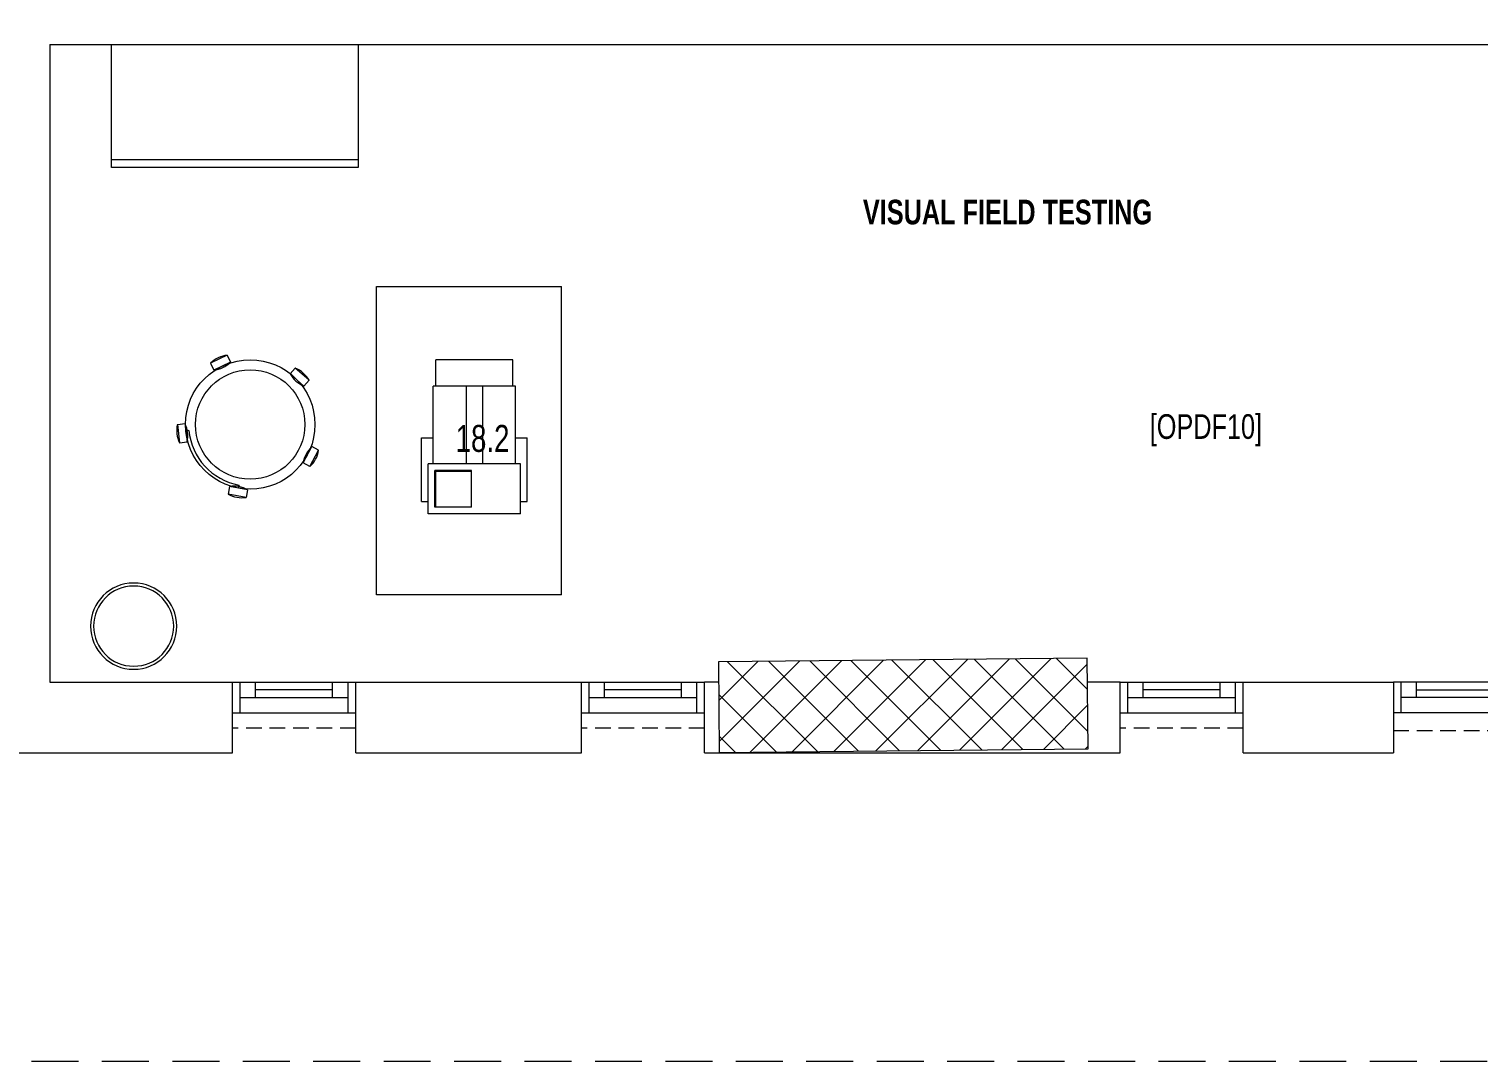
# Model space of a CAD drawing. Extents: x -234346 to 58427, y -132654 to -82394.
# Drawn here: x -61720 to -57017, y -117093 to -113743 of the extents above; entities that cross this region are included whole.
import ezdxf

# ---------------------------------------------------------------- set-up
doc = ezdxf.new("R2010")
doc.units = 0
doc.header["$LTSCALE"] = 8
doc.linetypes.add('HIDDEN', pattern=[9.525, 6.35, -3.175])
for name, color, linetype, lineweight in [('72_EGR_BASE_TEXT', 9, 'Continuous', 5), ('72_EGR_EQP_TAG', 9, 'Continuous', 5), ('Aluminum', 9, 'Continuous', 5), ('C-HYDR-CTCH', 9, 'Continuous', 5), ('Hatch', 9, 'Continuous', 5), ('LOADING', 9, 'Continuous', 5), ('Proj', 9, 'Continuous', 5), ('Structure', 9, 'Continuous', 5), ('TME-MEDICAL EQUIPMENT', 9, 'Continuous', 13), ('Walls', 9, 'Continuous', 5)]:
    doc.layers.add(name, color=color, linetype=linetype, lineweight=lineweight)
doc.styles.add('X3G_ENTITY_257CFD', font='swisscl.ttf', dxfattribs={"height": 200})
doc.styles.add('X3G_ENTITY_9EC9', font='swisscl.ttf', dxfattribs={"height": 0.2})
doc.styles.add('X3G_ENTITY_9F38', font='swisscl.ttf', dxfattribs={"height": 0.2})

# ---------------------------------------------------------------- blocks, each defined once
blk = doc.blocks.new('A$C47696aed')
at = {"layer": 'Hatch'}
h = blk.add_hatch(dxfattribs=at)
h.set_pattern_fill('ANSI37', color=256, scale=30)
h.paths.add_polyline_path([(50952.7, 21917.9), (50348.7, 21909.7), (50352.6, 21621.3), (50956.6, 21629.5)])
h.paths.add_polyline_path([(43791.9, 21910.1), (43208.4, 21904.7), (43188.5, 21613.3), (43772, 21618.7)])
h.paths.add_polyline_path([(29414.9, 21902.8), (28815.8, 21898.7), (28810.1, 21605.6), (29409.2, 21609.7)])
h.paths.add_polyline_path([(36600.2, 21904.9), (35999, 21897.4), (35990.7, 21611.8), (36591.9, 21619.3)])
h.paths.add_polyline_path([(22195.7, 21912), (21589.3, 21890.2), (21603.8, 21597.6), (22210.2, 21619.5)])
h.paths.add_polyline_path([(15459.1, 21901.7), (14237.2, 21925.6), (14230.7, 21629.5), (15452.7, 21605.5)])
h.paths.add_polyline_path([(15473.2, 14701.6), (14258.2, 14685.8), (14244.7, 14393.4), (15459.7, 14409.1)])
h.paths.add_polyline_path([(15447.1, 7508.4), (14244, 7492.4), (14238.3, 7199.4), (15441.4, 7215.3)])
h.paths.add_polyline_path([(15465.6, 309.7), (14269, 298.3), (14271.8, 3.8), (15468.5, 15.2)])
h.paths.add_polyline_path([(7830.6, 311.8), (7227.1, 308.1), (7237.7, 22.6), (7841.3, 26.3)])
h.paths.add_polyline_path([(7815.2, 7509.8), (7218.4, 7511.4), (7218.2, 7210.2), (7815.1, 7208.6)])
h.paths.add_polyline_path([(7825.1, 14699.4), (7205.8, 14700.6), (7195.2, 14397.6), (7814.5, 14396.4)])
h.paths.add_polyline_path([(7801.7, 21878.7), (7201.1, 21893.2), (7197.5, 21603.6), (7798.1, 21589.1)])
h.paths.add_polyline_path([(602.6, 21876.9), (0, 21899.6), (1.9, 21611.2), (604.5, 21588.5)])
h.paths.add_polyline_path([(610.4, 7498.6), (8.3, 7491.6), (11.7, 7200), (613.7, 7206.9)])
h.paths.add_polyline_path([(627.9, 303.9), (29.5, 302.9), (34.3, 2.3), (632.7, 3.3)])
h.paths.add_polyline_path([(22214.6, 317.2), (21608.9, 304.3), (21614.6, 3.1), (22220.3, 16)])
h.paths.add_polyline_path([(22208.1, 7509.7), (21613.7, 7492.1), (21615.8, 7195.5), (22210.2, 7213.1)])
h.paths.add_polyline_path([(22199.3, 14717.7), (21600.4, 14710), (21604.4, 14409.9), (22203.4, 14417.6)])
h.paths.add_polyline_path([(29399.7, 14702.4), (28797.7, 14707.1), (28802, 14415), (29403.9, 14410.3)])
h.paths.add_polyline_path([(29403.4, 7519.8), (28799.6, 7502.2), (28813, 7202.1), (29413.1, 7223.2)])
h.paths.add_polyline_path([(29419.5, 303.8), (28815.7, 310.4), (28813.3, 24.7), (29417.2, 18.1)])
h.paths.add_polyline_path([(36618, 314.2), (36020.7, 299.7), (36029.7, 0), (36627, 14.6)])
h.paths.add_polyline_path([(36610.7, 7502.6), (36009.5, 7504.5), (36010.6, 7207.3), (36611.9, 7205.4)])
h.paths.add_polyline_path([(36574.3, 14706.4), (35993.4, 14711.1), (36013.1, 14421.3), (36594, 14416.6)])
h.paths.add_polyline_path([(43777.6, 14705.7), (43180, 14719.4), (43182, 14427.5), (43779.6, 14413.8)])
h.paths.add_polyline_path([(43778.6, 7507.1), (43210.2, 7499.5), (43212, 7205.4), (43780.5, 7213)])
h.paths.add_polyline_path([(43815.7, 310), (43210.4, 307.3), (43211.8, 2.8), (43817, 5.4)])
h.paths.add_polyline_path([(50989.9, 309.5), (50401.9, 325.5), (50388.7, 18.3), (50976.7, 2.3)])
h.paths.add_polyline_path([(50974.1, 7508.9), (50370.9, 7510), (50368.9, 7213.4), (50972.2, 7212.3)])
at = {"layer": 'C-HYDR-CTCH', "color": 4, "flags": 128}
blk.add_lwpolyline([(14271.8, 3.8), (15468.5, 15.2), (15465.6, 309.7), (14269, 298.3), (14271.8, 3.8)], dxfattribs=at)
blk = doc.blocks.new('WM00001-P')
at = {"layer": 'LOADING'}
for radius in [0.14, 0.13]:
    blk.add_circle((0, 0), radius, dxfattribs=at)
blk = doc.blocks.new('ME14382-P')
at = {"layer": 'LOADING'}
for p, q in [((-0.2117, 0.45), (0.7883, 0.45)), ((-0.2117, -0.15), (-0.2117, 0.45)), ((0.7883, 0.45), (0.7883, -0.15)), ((0.0511, -0.0176), (0.0511, 0.2824)), ((0.0511, 0.2824), (0.2132, 0.2824)), ((0.0905, 0.3038), (0.2971, 0.3038)), ((0.0905, 0.3038), (0.0905, 0.2824)), ((0.2132, -0.0176), (0.2132, 0.2824)), ((0.2971, 0.3038), (0.2971, 0.2664)), ((0.0725, 0.1417), (0.0725, 0.2611)), ((0.0725, 0.2611), (0.1918, 0.2611)), ((0.0725, 0.2594), (0.1918, 0.2594)), ((0.0725, 0.258), (0.1918, 0.258)), ((0.1888, 0.1417), (0.1888, 0.2611)), ((0.1902, 0.1417), (0.1902, 0.2611)), ((0.1918, 0.1417), (0.1918, 0.2611)), ((0.2132, 0.2664), (0.4656, 0.2664)), ((0.4656, -0.0016), (0.4656, 0.2664)), ((0.4656, 0.2575), (0.5511, 0.2575)), ((0.5511, 0.0073), (0.5511, 0.2575)), ((0.0725, 0.1417), (0.1918, 0.1417)), ((0.4656, 0.1591), (0.2132, 0.1591)), ((0.4656, 0.1057), (0.2132, 0.1057)), ((0.4656, 0.0073), (0.5511, 0.0073)), ((0.0511, -0.0176), (0.2132, -0.0176)), ((0.0905, -0.0176), (0.0905, -0.0389)), ((0.0905, -0.0389), (0.2971, -0.0389)), ((0.2132, -0.0016), (0.4656, -0.0016)), ((0.2971, -0.0016), (0.2971, -0.0389)), ((-0.2117, -0.15), (0.7883, -0.15))]:
    blk.add_line(p, q, dxfattribs=at)
blk = doc.blocks.new('HF10037B-P')
at = {"layer": 'LOADING'}
for p, q in [((0.2459, 0.134), (0.1859, 0.134)), ((0.1859, 0.134), (0.1859, 0.109)), ((0.2459, 0.109), (0.1859, 0.109)), ((0.2459, 0.134), (0.2459, 0.109)), ((0, 0), (-0.0142, -0.0583)), ((0, 0), (0.0243, -0.0059)), ((0.0243, -0.0059), (0.01, -0.0642)), ((0.4069, -0.0417), (0.4165, -0.0387)), ((0.4071, -0.0094), (0.431, -0.0018)), ((0.4071, -0.0094), (0.4255, -0.0665)), ((0.431, -0.0018), (0.4493, -0.0589)), ((-0.0142, -0.0583), (0.01, -0.0642)), ((0.4255, -0.0665), (0.4493, -0.0589)), ((0.0524, -0.2725), (0.0674, -0.2525)), ((0.0524, -0.2725), (0.1004, -0.3085)), ((0.0674, -0.2525), (0.1154, -0.2885)), ((0.3125, -0.2897), (0.362, -0.2558)), ((0.3266, -0.3103), (0.3761, -0.2764)), ((0.3267, -0.268), (0.3323, -0.2763)), ((0.3761, -0.2764), (0.362, -0.2558)), ((0.1004, -0.3085), (0.1154, -0.2885)), ((0.3266, -0.3103), (0.3125, -0.2897))]:
    blk.add_line(p, q, dxfattribs=at)
for radius in [0.21, 0.1775]:
    blk.add_circle((0.2161, -0.1014), radius, dxfattribs=at)
for centre, radius, start, end in [((0.2159, 0.0465), 0.0925, 71.0754, 108.9246), ((0.2159, 0.1965), 0.0925, 251.0754, 288.9246), ((0.0779, -0.0499), 0.0925, 147.3419, 185.1912), ((-0.0678, -0.0143), 0.0925, 327.3419, 5.1912), ((0.2161, -0.1014), 0.2, 303.6037, 17.3657), ((0.4996, -0.0113), 0.0925, 178.8412, 216.6904), ((0.3568, -0.057), 0.0925, 358.8412, 36.6904), ((0.1289, -0.2205), 0.0925, 214.1875, 252.0368), ((0.0389, -0.3404), 0.0925, 34.1875, 72.0368), ((0.3867, -0.3449), 0.0925, 105.5121, 143.3614), ((0.3019, -0.2212), 0.0925, 285.5121, 323.3614)]:
    blk.add_arc(centre, radius, start, end, dxfattribs=at)
blk = doc.blocks.new('GF21027-P')
at = {"layer": 'LOADING'}
for p, q in [((0.4, 0.4), (-0.4, 0.4)), ((-0.4, 0.4), (-0.4, 0)), ((0.4, 0), (0.4, 0.4)), ((-0.4, 0.025), (0.4, 0.025)), ((-0.4, 0), (0.4, 0))]:
    blk.add_line(p, q, dxfattribs=at)
blk = doc.blocks.new('1stF')
at = {"layer": 'Aluminum', "color": 9}
for p, q in [((-61059.9, -115862.6, 0.1), (-60659.9, -115862.6, 0.1)), ((-61034.9, -115962.6, 0.1), (-61034.9, -115862.6, 0.1)), ((-60984.9, -115912.6, 0.1), (-60984.9, -115862.6, 0.1)), ((-60734.9, -115912.6, 0.1), (-60734.9, -115862.6, 0.1)), ((-60684.9, -115962.6, 0.1), (-60684.9, -115862.6, 0.1)), ((-59927.5, -115862.6, 0.1), (-59527.5, -115862.6, 0.1)), ((-59902.5, -115962.6, 0.1), (-59902.5, -115862.6, 0.1)), ((-59852.5, -115912.6, 0.1), (-59852.5, -115862.6, 0.1)), ((-59602.5, -115912.6, 0.1), (-59602.5, -115862.6, 0.1)), ((-59552.5, -115962.6, 0.1), (-59552.5, -115862.6, 0.1)), ((-58179.2, -115862.6, 0.1), (-57779.2, -115862.6, 0.1)), ((-58154.2, -115962.6, 0.1), (-58154.2, -115862.6, 0.1)), ((-58104.2, -115912.6, 0.1), (-58104.2, -115862.6, 0.1)), ((-57854.2, -115912.6, 0.1), (-57854.2, -115862.6, 0.1)), ((-57804.2, -115962.6, 0.1), (-57804.2, -115862.6, 0.1)), ((-55792.3, -115862.6, 0.1), (-57292.3, -115862.6, 0.1)), ((-57267.3, -115962.6, 0.1), (-57267.3, -115862.6, 0.1)), ((-57217.3, -115912.6, 0.1), (-57217.3, -115862.6, 0.1)), ((-61034.9, -115912.6, 0.1), (-60684.9, -115912.6, 0.1)), ((-60734.9, -115887.6, 0.1), (-60984.9, -115887.6, 0.1)), ((-59902.5, -115912.6, 0.1), (-59552.5, -115912.6, 0.1)), ((-59602.5, -115887.6, 0.1), (-59852.5, -115887.6, 0.1)), ((-58154.2, -115912.6, 0.1), (-57804.2, -115912.6, 0.1)), ((-57854.2, -115887.6, 0.1), (-58104.2, -115887.6, 0.1)), ((-55817.3, -115912.6, 0.1), (-57267.3, -115912.6, 0.1)), ((-57217.3, -115887.6, 0.1), (-55867.3, -115887.6, 0.1)), ((-61059.9, -115962.6, 0.1), (-60659.9, -115962.6, 0.1)), ((-59927.5, -115962.6, 0.1), (-59527.5, -115962.6, 0.1)), ((-58179.2, -115962.6, 0.1), (-57779.2, -115962.6, 0.1)), ((-55792.3, -115962.6, 0.1), (-57292.3, -115962.6, 0.1))]:
    blk.add_line(p, q, dxfattribs=at)
at = {"layer": 'Proj', "color": 9, "linetype": 'HIDDEN'}
for p, q in [((-60659.9, -116012.6, 0.1), (-61059.9, -116012.6, 0.1)), ((-59527.5, -116012.6, 0.1), (-59927.5, -116012.6, 0.1)), ((-57779.2, -116012.6, 0.1), (-58179.2, -116012.6, 0.1)), ((-57292.3, -116019.9, 0.1), (-55792.3, -116019.9, 0.1))]:
    blk.add_line(p, q, dxfattribs=at)
at = {"layer": 'Proj', "color": 9, "linetype": 'HIDDEN', "ltscale": 3, "elevation": 0.1}
blk.add_lwpolyline([(-23322.3, -93192.6), (-74742.3, -93192.6), (-74742.3, -117092.6), (-23322.3, -117092.6)], dxfattribs=at)
at = {"layer": 'Walls', "color": 9}
for p, q in [((-61652.3, -113792.6, 0.1), (-56832.3, -113792.6, 0.1)), ((-61652.3, -113792.6, 0.1), (-61652.3, -114362.6, 0.1)), ((-61652.3, -113792.6, 0.1), (-61652.3, -115862.6, 0.1)), ((-61652.3, -115862.6, 0.1), (-60992.3, -115862.6, 0.1)), ((-61059.9, -116092.6, 0.1), (-61059.9, -115862.6, 0.1)), ((-60659.9, -115862.6, 0.1), (-59927.5, -115862.6, 0.1)), ((-60659.9, -116092.6, 0.1), (-60659.9, -115862.6, 0.1)), ((-59972.3, -115862.6, 0.1), (-59927.5, -115862.6, 0.1)), ((-59927.5, -116092.6, 0.1), (-59927.5, -115862.6, 0.1)), ((-59527.5, -116092.6, 0.1), (-59527.5, -115862.6, 0.1)), ((-59482.1, -115862.6, 0.1), (-59527.5, -115862.6, 0.1)), ((-58179.2, -115862.6, 0.1), (-58285.3, -115862.6, 0.1)), ((-58179.2, -116092.6, 0.1), (-58179.2, -115862.6, 0.1)), ((-57779.2, -115862.6, 0.1), (-57292.3, -115862.6, 0.1)), ((-57779.2, -116092.6, 0.1), (-57779.2, -115862.6, 0.1)), ((-57292.3, -115862.6, 0.1), (-57292.3, -116092.6, 0.1)), ((-61792.3, -116092.6, 0.1), (-61059.9, -116092.6, 0.1)), ((-60659.9, -116092.6, 0.1), (-59927.5, -116092.6, 0.1)), ((-59527.5, -116092.6, 0.1), (-58179.2, -116092.6, 0.1)), ((-57779.2, -116092.6, 0.1), (-57292.3, -116092.6, 0.1))]:
    blk.add_line(p, q, dxfattribs=at)
at = {"layer": 'LOADING', "color": 9, "xscale": -1000, "yscale": 1000, "zscale": 1000, "rotation": 359.9999999790883}
blk.add_blockref('GF21027-P', (-61052.3, -114192.6, 0), dxfattribs=at)
at = {"layer": 'LOADING', "color": 9, "extrusion": (-2.79672e-08, 3.6788e-07, -1), "xscale": -1000.000000000001, "yscale": 1000.000000000001, "zscale": 999.999999999999, "rotation": 117.971696169471}
blk.add_blockref('HF10037B-P', (60811.4, -114883.1, 0), dxfattribs=at)
at = {"layer": 'LOADING', "color": 9, "extrusion": (-3.71182e-07, -7.42363e-07, -1), "xscale": 1000.000000000007, "yscale": 1000.000000000007, "zscale": 1000.000000000007, "rotation": 270.0000000024583}
blk.add_blockref('WM00001-P', (61380.5, -115681, 0.1), dxfattribs=at)
at = {"layer": 'Structure', "color": 9}
blk.add_blockref('A$C47696aed', (-73751.7, -116094.9, 0.1), dxfattribs=at)
at = {"layer": 'TME-MEDICAL EQUIPMENT', "color": 9, "xscale": 1000, "yscale": 1000, "zscale": 1000, "rotation": 90.00000000000159}
blk.add_blockref('ME14382-P', (-60142.4, -115367.3), dxfattribs=at)
at = {"layer": '72_EGR_BASE_TEXT', "color": 9, "char_height": 80, "attachment_point": 2}
for s, insert, style in [('{\\fSwis721 LtCn BT|b1|i0|c0|p34;VISUAL FIELD TESTING}', (-58544.5, -114296.8, 0.1), 'X3G_ENTITY_9EC9'), ('[OPDF10]', (-57900.6, -114993.1, 0.1), 'X3G_ENTITY_9F38')]:
    blk.add_mtext(s, dxfattribs=dict(at, insert=insert, style=style))
at = {"layer": '72_EGR_EQP_TAG', "color": 9, "insert": (-60248.2, -115027.9), "char_height": 87.47, "attachment_point": 2, "style": 'X3G_ENTITY_257CFD'}
blk.add_mtext('18.2', dxfattribs=at)

msp = doc.modelspace()

# ---------------------------------------------------------------- block references
at = {"layer": '72_EGR_EQP_TAG'}
msp.add_blockref('1stF', (0, 0), dxfattribs=at)

doc.saveas('drawing.dxf')
